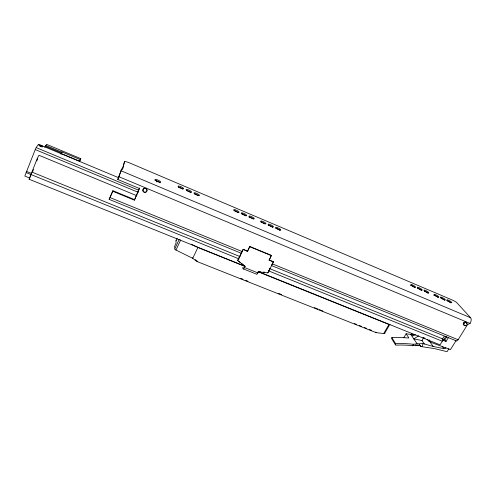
<?xml version="1.0" encoding="UTF-8"?>
<svg xmlns="http://www.w3.org/2000/svg" width="496" height="496" viewBox="0 0 496 496"><rect width="100%" height="100%" fill="white"/><g stroke="black" fill="none" stroke-linecap="round" stroke-linejoin="round"><path stroke-width="0.74" d="M403.707 337.863L406.125 333.789L408.747 337.714A0.905 0.347 16.5 0 1 408.592 338.012A0.942 0.36 16.3 0 1 408.332 338.036L408.171 338.03A96.825 79.013 -23 0 0 391.821 337.559L391.716 338.762L395.51 344.918L396.428 345.129A96.807 78.585 -23 0 1 412.765 345.724A115.202 64.139 -46.5 0 1 419.108 345.142A2.616 1.538 -50.9 0 1 419.399 345.154L420.72 346.506L434.403 348.583L447.063 351.683L448.911 348.688M395.51 344.918L395.616 343.697L391.821 337.559M134.49 199.59L112.902 190.706L112.747 191.276L134.397 200.179L139.55 187.953M109.938 197.606L112.902 190.706M109.393 198.617L109.157 199.535L112.747 191.276M271.355 265.496L455.768 340.665A2.647 1.457 -67.9 0 0 458.118 339.741L467.461 324.669L470.065 323.442A4.433 2.461 -66.6 0 0 470.605 317.75L456.407 302.244L453.183 300.402L128.073 162.279L124.608 161.349L122.785 168.69L121.632 169.062L119.598 174.852M122.152 169.644L124.608 161.349M134.397 200.179L139.469 188.511L117.75 179.459L121.632 169.062M38.595 145.08C39.767 142.265 35.365 148.316 35.235 149.581L24.825 176.037L29.196 177.909M244.633 266.092L29.103 179.236L37.305 158.36L38.948 155.267L136.989 195.796M29.704 178.089L30.969 174.784M32.655 171.653L33.48 169.514M36.76 160.964L37.584 158.832M31.223 174.127L31.384 173.767M61.126 153.977L61.994 151.943L80.321 159.613L80.792 158.67L46.519 144.324L44.752 147.343M61.349 153.568L79.676 161.219L80.321 159.613M80.792 158.67L79.676 161.219M119.524 175.237L117.75 179.459M412.765 345.724L413.379 344.28A117.044 65.162 -46.5 0 1 417.173 343.877A117.248 65.274 -46.5 0 1 423.169 343.647L433.194 346.444L443.87 348.632A1.761 1.463 -30.4 0 0 445.923 347.708M421.91 346.58L423.169 343.647M60.952 154.101L61.994 151.943M179.168 239.45L174.753 248.98L174.704 246.01L176.037 243.121L175.987 240.827L177.19 238.223M389.893 324.291A1.655 0.453 30.1 0 1 388.982 324.471L383.699 333.548L376.086 332.636L197.048 261.522L192.659 258.292L175.987 250.065L180.736 239.847M192.739 258.354L197.892 247.479L244.584 266.296M424.365 343.945L422.084 340.671L423.398 337.95M243.139 249.277L247.585 251.373L243.139 249.277L237.634 260.4L245.036 266.445L244.503 267.511A2.685 0.651 -68 0 1 243.096 268.782L256.389 274.121A2.672 0.701 -68.1 0 0 257.846 272.881L258.28 271.492M237.708 260.716L243.22 249.587M247.498 251.063L249.779 246.475L271.38 255.372L269.185 260.214L273.463 261.969L267.865 272.899L258.379 271.82M247.585 251.373L249.779 246.475M241.292 263.258L244.95 266.116L244.416 267.183A1.823 0.44 -68 0 1 243.462 268.045M269.185 260.214L271.38 255.372M269.824 268.528L267.865 272.899M271.548 265.162L272.236 263.816L458.118 339.741M272.515 263.271L273.346 261.646L269.074 259.898M389.503 324.961L384.822 332.983A1.649 0.471 30.3 0 1 384.884 333.107L384.89 333.2A1.631 0.639 16.2 0 1 384.722 333.436L384.605 333.492A1.724 0.676 16.2 0 1 384.102 333.566M258.286 271.591L440.051 344.844L442.277 341.205A1.854 0.986 -68.3 0 0 442.581 338.842L444.131 336.313M443.523 340.101L445.898 336.226M448.396 337.596L446.034 341.434L444.831 339.859L446.791 336.672M456.072 340.597L450.467 349.649L432.19 342.817L428.439 340.882L427.571 339.667M29.103 179.236L29.45 178.746M428.439 340.882L429.282 339.841M406.125 333.789A95.703 78.387 -23 0 1 410.787 334.453L411.413 334.05L415.096 335.098M415.109 334.428L412.722 335.972L411.413 334.05M418.661 335.792L413.813 338.917A96.856 79.031 -23 0 1 422.084 340.671M419.529 344.974L418.19 345.7L415.245 345.005M259.011 271.572L260.468 271.74M263.382 272.075L264.839 272.236M240.827 278.411L242.978 279.267M245.855 280.407L248.006 281.263M278.175 293.254L281.771 294.68M314.352 307.632L317.93 309.051M319.356 309.616L322.933 311.042M354.386 323.541L356.519 324.39M359.364 325.519L361.497 326.368M364.343 327.496L366.482 328.346M369.322 329.474L371.461 330.324M422.97 337.423L425.128 338.291M258.236 271.796L388.982 324.471M244.503 267.511L257.846 272.881M442.513 340.008L446.034 341.434M26.858 171.542L31.167 173.284M26.102 172.565L239.091 258.924M268.528 270.847L442.277 341.205M109.182 199.392L241.211 253.208M32.011 172.131L240.163 256.655M269.595 268.603L442.581 338.842M442.029 338.718L444.831 339.859M110.075 197.582L242.042 251.484M249.872 246.779L271.498 255.682M35.235 149.581L138.279 192.336M38.725 144.361L118.823 177.791M36.158 147.591L138.415 190.111M45.7 145.421L61.851 152.173M118.91 176.719L470.065 323.442M45.272 146.221L61.454 152.979M121.179 170.835L470.605 317.75M191.152 244.156L197.892 247.479M195.213 259.681L196.404 260.555M238.849 261.349L240.07 262.303M463.481 322.933L463.996 323.535M442.401 346.654L443.87 348.632M429.338 341.062L433.194 346.444M419.585 344.782L420.769 346.518M419.306 344.658L420.168 345.917M410.787 334.453L417.173 343.877M375.726 332.022L376.086 332.636M273.346 261.646L273.463 261.969M244.95 266.116L245.036 266.445M242.749 267.387L243.096 268.782M196.999 260.989L197.048 261.522M192.615 257.746L192.659 258.292M464.027 325.023A1.81 1.507 -33 0 1 463.394 323.088A1.81 1.507 -33 0 1 465.533 321.966A1.81 1.507 -33 0 1 466.618 323.665M464.789 325.134A1.81 1.507 -33 0 1 464.523 325.14M257.746 272.546A1.81 0.477 -68.1 0 1 257.622 272.781M257.492 272.992A1.81 0.477 -68.1 0 1 257.133 273.432M433.678 295.182A2.809 0.589 29.8 0 1 435.742 295.876A2.809 0.589 29.8 0 1 438.03 297.426M446.691 300.619A2.802 0.583 30 0 1 450.858 302.858M440.777 298.009A2.809 0.583 29.9 0 1 444.639 300.34M410.471 285.355A2.815 0.608 29.4 0 1 414.637 287.413M417.458 288.176A2.815 0.601 29.5 0 1 421.42 290.396M424.266 291.016A2.809 0.595 29.6 0 1 428.122 293.347M260.735 221.935A2.933 0.701 26.5 0 1 265 223.944M268.187 225.091A2.92 0.701 26.7 0 1 270.729 225.978A2.92 0.701 26.7 0 1 272.8 227.478M275.59 228.228A2.914 0.694 26.8 0 1 280.035 230.423M233.876 210.564A2.97 0.719 25.9 0 1 238.21 212.598M241.254 213.782A2.957 0.713 26.1 0 1 243.703 214.501A2.957 0.713 26.1 0 1 246.004 216.014M248.825 216.988A2.945 0.707 26.3 0 1 249.06 216.994M249.339 217.031A2.945 0.707 26.3 0 1 253.351 219.009M178.368 187.054A3.057 0.744 24.7 0 1 182.838 189.15M194.227 193.769A3.032 0.738 25.1 0 1 198.419 195.641M186.322 190.421A3.044 0.738 24.9 0 1 190.948 192.702M155.031 180.432A3.15 0.775 24.2 0 1 157.84 181.282A3.15 0.775 24.2 0 1 160.096 182.807M146.035 188.505A2.071 1.959 13.5 0 1 145.446 192.082M144.479 192.064A2.071 1.959 13.5 0 1 143.201 191.146M143.053 190.873A2.071 1.959 13.5 0 1 145.75 188.362M156.277 181.617A4.452 1.104 24.2 0 1 156.91 181.871M395.616 343.697A98.406 79.881 -23 0 1 413.379 344.28M39.847 146.128A1.736 0.44 21.6 0 1 42.104 147.064M175.987 240.827A1.724 0.533 24.6 0 1 176.278 240.603M175.987 250.065A1.755 0.564 24.6 0 1 174.815 249.159M465.217 325.748A1.817 1.507 -33 0 0 467.065 323.305A1.817 1.507 -33 0 0 464.101 323.38A1.817 1.507 -33 0 0 465.217 325.748M434.794 295.374A2.809 0.589 29.7 0 0 438.861 297.228A2.809 0.589 29.7 0 0 435.748 294.76A2.809 0.589 29.7 0 0 434.794 295.374M441.26 298.115A2.809 0.583 29.8 0 0 445.309 299.962A2.809 0.583 29.8 0 0 442.178 297.482A2.809 0.583 29.8 0 0 441.26 298.115M411.488 285.504A2.815 0.601 29.4 0 0 415.623 287.382A2.815 0.601 29.4 0 0 412.598 284.94A2.815 0.601 29.4 0 0 411.488 285.504M447.696 300.843A2.809 0.577 29.9 0 0 451.726 302.678A2.809 0.577 29.9 0 0 448.57 300.198A2.809 0.577 29.9 0 0 447.696 300.843M418.091 288.3A2.815 0.601 29.5 0 0 422.208 290.172A2.815 0.601 29.5 0 0 419.157 287.723A2.815 0.601 29.5 0 0 418.091 288.3M424.657 291.084A2.809 0.595 29.6 0 0 428.755 292.944A2.809 0.595 29.6 0 0 425.673 290.489A2.809 0.595 29.6 0 0 424.657 291.084M261.621 222.22A2.933 0.701 26.5 0 0 265.924 223.758A2.933 0.701 26.5 0 0 262.415 221.266A2.933 0.701 26.5 0 0 261.621 222.22M269.111 225.395A2.926 0.694 26.7 0 0 273.377 226.914A2.926 0.694 26.7 0 0 269.849 224.415A2.926 0.694 26.7 0 0 269.111 225.395M276.557 228.544A2.914 0.688 26.8 0 0 280.786 230.051A2.914 0.688 26.8 0 0 277.239 227.552A2.914 0.688 26.8 0 0 276.557 228.544M234.614 210.781A2.97 0.713 25.9 0 0 239.053 212.369A2.97 0.713 25.9 0 0 235.606 209.895A2.97 0.713 25.9 0 0 234.614 210.781M242.271 214.024A2.957 0.707 26.1 0 0 246.667 215.599A2.957 0.707 26.1 0 0 243.201 213.119A2.957 0.707 26.1 0 0 242.271 214.024M249.879 217.248A2.951 0.707 26.3 0 0 254.237 218.804A2.951 0.707 26.3 0 0 250.753 216.318A2.951 0.707 26.3 0 0 249.879 217.248M179.112 187.358A3.063 0.738 24.7 0 0 183.601 188.753A3.063 0.738 24.7 0 0 179.775 186.254A3.063 0.738 24.7 0 0 179.112 187.358M187.116 190.749A3.044 0.738 24.9 0 0 191.555 192.126A3.044 0.738 24.9 0 0 187.724 189.627A3.044 0.738 24.9 0 0 187.116 190.749M155.949 180.73A3.15 0.775 24.2 0 0 160.648 182.187A3.15 0.775 24.2 0 0 156.798 179.645A3.15 0.775 24.2 0 0 155.949 180.73M195.071 194.116A3.032 0.732 25.1 0 0 199.46 195.474A3.032 0.732 25.1 0 0 195.616 192.975A3.032 0.732 25.1 0 0 195.071 194.116M143.505 191.809A2.071 1.965 13.5 0 0 146.94 190.917A2.071 1.965 13.5 0 0 144.342 188.511A2.071 1.965 13.5 0 0 143.505 191.809M40.095 145.905A1.736 0.434 21.6 0 0 42.73 146.593A1.736 0.434 21.6 0 0 40.573 145.285A1.736 0.434 21.6 0 0 40.095 145.905"/></g></svg>
